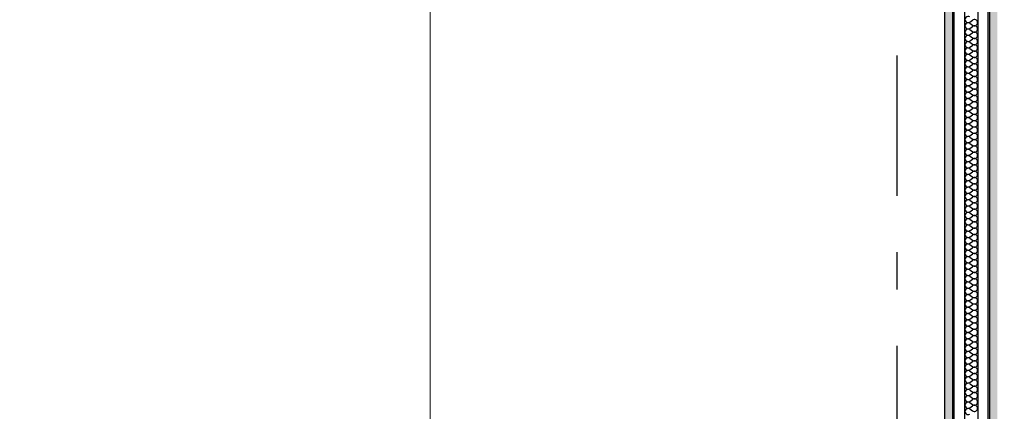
# Model space of a CAD drawing. Header units: millimetres. Extents: x -48147 to 1436659, y -488302 to 18123.
# Drawn here: x 1415682 to 1417518, y -478063 to -477324 of the extents above; entities that cross this region are included whole.
import ezdxf
from ezdxf.enums import TextEntityAlignment as Align

# ---------------------------------------------------------------- set-up
doc = ezdxf.new("R2010")
doc.units = ezdxf.units.MM
doc.header["$MEASUREMENT"] = 0
doc.linetypes.add('Double Dashed', pattern=[546.805537, 264.583325, -105.833328, 70.555556, -105.833328])
doc.linetypes.add('Wipeout_Contour', pattern=[1000, 0, -1000])
for name, color, linetype in [('New_A-15-MG_Structural_Grid_Phase_2', 7, 'Continuous'), ('New_A-25-M_Wall_Int', 7, 'Continuous'), ('New_A-95-D_1_20', 7, 'Continuous')]:
    doc.layers.add(name, color=color, linetype=linetype)
doc.layers.add('New_A-15-MG_Structural_Grid_Phase_2_Pen_No__222', color=7, linetype='Continuous', lineweight=13, true_color=0x65af33)
doc.layers.add('New_A-25-M_Wall_Int_Pen_No__107', color=7, linetype='Continuous', lineweight=15, true_color=0xa6a6a6)
for name, color, linetype, lineweight in [('New_A-25-M_Wall_Int_Pen_No__1', 7, 'Continuous', 13), ('New_A-25-M_Wall_Int_Pen_No__87', 8, 'Continuous', 20), ('New_A-95-D_1_20_Pen_No__1', 7, 'Continuous', 13)]:
    doc.layers.add(name, color=color, linetype=linetype, lineweight=lineweight)
doc.styles.add('GENERATED_STYLE_1', font='')
doc.styles.add('GENERATED_STYLE_2', font='')
doc.styles.get('GENERATED_STYLE_1').set_extended_font_data('Arial')
doc.styles.get('GENERATED_STYLE_2').set_extended_font_data('Swis721 BT')
doc.dimstyles.new('GENERATED_STYLE__4', dxfattribs={"dimtxt": 125, "dimasz": 47.5, "dimexe": 0.18, "dimexo": 50, "dimgap": 0.09, "dimtad": 1, "dimdec": 0, "dimzin": 0, "dimdsep": 46, "dimtxsty": 'GENERATED_STYLE_1', "dimblk": 'ARROWHEAD_2', "dimblk1": 'ARROWHEAD_2', "dimblk2": 'ARROWHEAD_2', "dimcen": 0.09, "dimclrd": 7, "dimclre": 7, "dimclrt": 7, "dimadec": 0, "dimazin": 0, "dimtfac": 1, "dimtdec": 4, "dimtmove": 0, "dimatfit": 3, "dimfxl": 1, "dimtolj": 1, "dimtzin": 0, "dimarcsym": 0})

# ---------------------------------------------------------------- blocks, each defined once
blk = doc.blocks.new('Section Elem_185_2', base_point=(1424163.9, -483032.8))
at = {"color": 254, "linetype": 'Wipeout_Contour', "lineweight": 0, "ltscale": 5979109.054157071}
blk.add_wipeout([(1416470.4, -478982.8), (1416470.4, -475982.8), (1416455.4, -475982.8), (1416455.4, -478982.8)], dxfattribs=at).dxf.layer = 'New_A-25-M_Wall_Int'
at = {"layer": 'New_A-25-M_Wall_Int_Pen_No__87', "linetype": 'Continuous'}
blk.add_line((1416455.4, -475982.8), (1416455.4, -478982.8), dxfattribs=at)
blk = doc.blocks.new('Section Elem_186_2', base_point=(1424163.9, -483032.8))
at = {"color": 254, "linetype": 'Wipeout_Contour', "lineweight": 0, "ltscale": 11959663.27730165}
blk.add_wipeout([(1416470.4, -475982.8), (1416470.4, -478982.8), (1417425.4, -478982.8), (1417425.4, -475689.4), (1416470.4, -475689.4), (1416470.4, -475957.8), (1417366.1, -475957.8), (1417366.1, -475982.8)], dxfattribs=at).dxf.layer = 'New_A-25-M_Wall_Int'
blk = doc.blocks.new('*X212', base_point=(1424163.9, -483032.8))
at = {"layer": 'New_A-25-M_Wall_Int_Pen_No__107', "linetype": 'Continuous'}
for p, q in [((1417473.5, -477329.2), (1417478.3, -477325.7)), ((1417473.5, -477331.6), (1417478.3, -477335.2)), ((1417473.5, -477341.1), (1417478.3, -477337.6)), ((1417473.5, -477343.5), (1417478.3, -477347.1)), ((1417473.5, -477353), (1417478.3, -477349.5)), ((1417473.5, -477355.4), (1417478.3, -477359)), ((1417473.5, -477364.9), (1417478.3, -477361.4)), ((1417473.5, -477367.3), (1417478.3, -477370.9)), ((1417473.5, -477376.8), (1417478.3, -477373.3)), ((1417473.5, -477379.2), (1417478.3, -477382.8)), ((1417473.5, -477388.7), (1417478.3, -477385.2)), ((1417473.5, -477391.1), (1417478.3, -477394.7)), ((1417473.5, -477400.7), (1417478.3, -477397.1)), ((1417473.5, -477403), (1417478.3, -477406.6)), ((1417473.5, -477412.6), (1417478.3, -477409)), ((1417473.5, -477414.9), (1417478.3, -477418.5)), ((1417473.5, -477424.5), (1417478.3, -477420.9)), ((1417473.5, -477426.8), (1417478.3, -477430.4)), ((1417473.5, -477436.4), (1417478.3, -477432.8)), ((1417473.5, -477438.7), (1417478.3, -477442.3)), ((1417473.5, -477448.3), (1417478.3, -477444.7)), ((1417473.5, -477450.7), (1417478.3, -477454.2)), ((1417473.5, -477460.2), (1417478.3, -477456.6)), ((1417473.5, -477462.6), (1417478.3, -477466.1)), ((1417473.5, -477472.1), (1417478.3, -477468.5)), ((1417473.5, -477474.5), (1417478.3, -477478)), ((1417473.5, -477484), (1417478.3, -477480.4)), ((1417473.5, -477486.4), (1417478.3, -477489.9)), ((1417473.5, -477495.9), (1417478.3, -477492.3)), ((1417473.5, -477498.3), (1417478.3, -477501.8)), ((1417473.5, -477507.8), (1417478.3, -477504.2)), ((1417473.5, -477510.2), (1417478.3, -477513.7)), ((1417473.5, -477519.7), (1417478.3, -477516.1)), ((1417473.5, -477522.1), (1417478.3, -477525.7)), ((1417473.5, -477531.6), (1417478.3, -477528)), ((1417473.5, -477534), (1417478.3, -477537.6)), ((1417473.5, -477543.5), (1417478.3, -477539.9)), ((1417473.5, -477545.9), (1417478.3, -477549.5)), ((1417473.5, -477555.4), (1417478.3, -477551.8)), ((1417473.5, -477557.8), (1417478.3, -477561.4)), ((1417473.5, -477567.3), (1417478.3, -477563.7)), ((1417473.5, -477569.7), (1417478.3, -477573.3)), ((1417473.5, -477579.2), (1417478.3, -477575.7)), ((1417473.5, -477581.6), (1417478.3, -477585.2)), ((1417473.5, -477591.1), (1417478.3, -477587.6)), ((1417473.5, -477593.5), (1417478.3, -477597.1)), ((1417473.5, -477603), (1417478.3, -477599.5)), ((1417473.5, -477605.4), (1417478.3, -477609)), ((1417473.5, -477614.9), (1417478.3, -477611.4)), ((1417473.5, -477617.3), (1417478.3, -477620.9)), ((1417473.5, -477626.8), (1417478.3, -477623.3)), ((1417473.5, -477629.2), (1417478.3, -477632.8)), ((1417473.5, -477638.7), (1417478.3, -477635.2)), ((1417473.5, -477641.1), (1417478.3, -477644.7)), ((1417473.5, -477650.7), (1417478.3, -477647.1)), ((1417473.5, -477653), (1417478.3, -477656.6)), ((1417473.5, -477662.6), (1417478.3, -477659)), ((1417473.5, -477664.9), (1417478.3, -477668.5)), ((1417473.5, -477674.5), (1417478.3, -477670.9)), ((1417473.5, -477676.8), (1417478.3, -477680.4)), ((1417473.5, -477686.4), (1417478.3, -477682.8)), ((1417473.5, -477688.7), (1417478.3, -477692.3)), ((1417473.5, -477698.3), (1417478.3, -477694.7)), ((1417473.5, -477700.7), (1417478.3, -477704.2)), ((1417473.5, -477710.2), (1417478.3, -477706.6)), ((1417473.5, -477712.6), (1417478.3, -477716.1)), ((1417473.5, -477722.1), (1417478.3, -477718.5)), ((1417473.5, -477724.5), (1417478.3, -477728)), ((1417473.5, -477734), (1417478.3, -477730.4)), ((1417473.5, -477736.4), (1417478.3, -477739.9)), ((1417473.5, -477745.9), (1417478.3, -477742.3)), ((1417473.5, -477748.3), (1417478.3, -477751.8)), ((1417473.5, -477757.8), (1417478.3, -477754.2)), ((1417473.5, -477760.2), (1417478.3, -477763.7)), ((1417473.5, -477769.7), (1417478.3, -477766.1)), ((1417473.5, -477772.1), (1417478.3, -477775.7)), ((1417473.5, -477781.6), (1417478.3, -477778)), ((1417473.5, -477784), (1417478.3, -477787.6)), ((1417473.5, -477793.5), (1417478.3, -477789.9)), ((1417473.5, -477795.9), (1417478.3, -477799.5)), ((1417473.5, -477805.4), (1417478.3, -477801.8)), ((1417473.5, -477807.8), (1417478.3, -477811.4)), ((1417473.5, -477817.3), (1417478.3, -477813.7)), ((1417473.5, -477819.7), (1417478.3, -477823.3)), ((1417473.5, -477829.2), (1417478.3, -477825.7)), ((1417473.5, -477831.6), (1417478.3, -477835.2)), ((1417473.5, -477841.1), (1417478.3, -477837.6)), ((1417473.5, -477843.5), (1417478.3, -477847.1)), ((1417473.5, -477853), (1417478.3, -477849.5)), ((1417473.5, -477855.4), (1417478.3, -477859)), ((1417473.5, -477864.9), (1417478.3, -477861.4)), ((1417473.5, -477867.3), (1417478.3, -477870.9)), ((1417473.5, -477876.8), (1417478.3, -477873.3)), ((1417473.5, -477879.2), (1417478.3, -477882.8)), ((1417473.5, -477888.7), (1417478.3, -477885.2)), ((1417473.5, -477891.1), (1417478.3, -477894.7)), ((1417473.5, -477900.7), (1417478.3, -477897.1)), ((1417473.5, -477903), (1417478.3, -477906.6)), ((1417473.5, -477912.6), (1417478.3, -477909)), ((1417473.5, -477914.9), (1417478.3, -477918.5)), ((1417473.5, -477924.5), (1417478.3, -477920.9)), ((1417473.5, -477926.8), (1417478.3, -477930.4)), ((1417473.5, -477936.4), (1417478.3, -477932.8)), ((1417473.5, -477938.7), (1417478.3, -477942.3)), ((1417473.5, -477948.3), (1417478.3, -477944.7)), ((1417473.5, -477950.7), (1417478.3, -477954.2)), ((1417473.5, -477960.2), (1417478.3, -477956.6)), ((1417473.5, -477962.6), (1417478.3, -477966.1)), ((1417473.5, -477972.1), (1417478.3, -477968.5)), ((1417473.5, -477974.5), (1417478.3, -477978)), ((1417473.5, -477984), (1417478.3, -477980.4)), ((1417473.5, -477986.4), (1417478.3, -477989.9)), ((1417473.5, -477995.9), (1417478.3, -477992.3)), ((1417473.5, -477998.3), (1417478.3, -478001.8)), ((1417473.5, -478007.8), (1417478.3, -478004.2)), ((1417473.5, -478010.2), (1417478.3, -478013.7)), ((1417473.5, -478019.7), (1417478.3, -478016.1)), ((1417473.5, -478022.1), (1417478.3, -478025.7)), ((1417473.5, -478031.6), (1417478.3, -478028)), ((1417473.5, -478034), (1417478.3, -478037.6)), ((1417473.5, -478043.5), (1417478.3, -478039.9)), ((1417473.5, -478045.9), (1417478.3, -478049.5)), ((1417473.5, -478055.4), (1417478.3, -478051.8)), ((1417473.5, -478057.8), (1417478.3, -478061.4))]:
    blk.add_line(p, q, dxfattribs=at)
for centre, start, end in [((1417470, -477324.5), 53.1301, 306.8699), ((1417470, -477336.4), 53.1301, 306.8699), ((1417481.9, -477330.4), 0, 126.8699), ((1417481.9, -477330.4), 233.1301, 0), ((1417470, -477348.3), 53.1301, 306.8699), ((1417481.9, -477342.3), 0, 126.8699), ((1417481.9, -477342.3), 233.1301, 0), ((1417481.9, -477354.2), 0, 126.8699), ((1417470, -477360.2), 53.1301, 306.8699), ((1417470, -477372.1), 53.1301, 306.8699), ((1417481.9, -477354.2), 233.1301, 0), ((1417481.9, -477366.1), 0, 126.8699), ((1417481.9, -477366.1), 233.1301, 0), ((1417470, -477384), 53.1301, 306.8699), ((1417481.9, -477378), 0, 126.8699), ((1417481.9, -477378), 233.1301, 0), ((1417481.9, -477389.9), 0, 126.8699), ((1417470, -477395.9), 53.1301, 306.8699), ((1417470, -477407.8), 53.1301, 306.8699), ((1417481.9, -477389.9), 233.1301, 0), ((1417481.9, -477401.8), 0, 126.8699), ((1417481.9, -477401.8), 233.1301, 0), ((1417470, -477419.7), 53.1301, 306.8699), ((1417470, -477431.6), 53.1301, 306.8699), ((1417481.9, -477413.7), 0, 126.8699), ((1417481.9, -477413.7), 233.1301, 0), ((1417481.9, -477425.7), 0, 126.8699), ((1417481.9, -477425.7), 233.1301, 0), ((1417470, -477443.5), 53.1301, 306.8699), ((1417481.9, -477437.6), 0, 126.8699), ((1417481.9, -477437.6), 233.1301, 0), ((1417481.9, -477449.5), 0, 126.8699), ((1417470, -477455.4), 53.1301, 306.8699), ((1417470, -477467.3), 53.1301, 306.8699), ((1417481.9, -477449.5), 233.1301, 0), ((1417481.9, -477461.4), 0, 126.8699), ((1417481.9, -477461.4), 233.1301, 0), ((1417470, -477479.2), 53.1301, 306.8699), ((1417481.9, -477473.3), 0, 126.8699), ((1417481.9, -477473.3), 233.1301, 0), ((1417481.9, -477485.2), 0, 126.8699), ((1417470, -477491.1), 53.1301, 306.8699), ((1417470, -477503), 53.1301, 306.8699), ((1417481.9, -477485.2), 233.1301, 0), ((1417481.9, -477497.1), 0, 126.8699), ((1417481.9, -477497.1), 233.1301, 0), ((1417470, -477514.9), 53.1301, 306.8699), ((1417481.9, -477509), 0, 126.8699), ((1417481.9, -477509), 233.1301, 0), ((1417481.9, -477520.9), 0, 126.8699), ((1417470, -477526.8), 53.1301, 306.8699), ((1417470, -477538.7), 53.1301, 306.8699), ((1417481.9, -477520.9), 233.1301, 0), ((1417481.9, -477532.8), 0, 126.8699), ((1417481.9, -477532.8), 233.1301, 0), ((1417470, -477550.7), 53.1301, 306.8699), ((1417481.9, -477544.7), 0, 126.8699), ((1417481.9, -477544.7), 233.1301, 0), ((1417481.9, -477556.6), 0, 126.8699), ((1417470, -477562.6), 53.1301, 306.8699), ((1417470, -477574.5), 53.1301, 306.8699), ((1417481.9, -477556.6), 233.1301, 0), ((1417481.9, -477568.5), 0, 126.8699), ((1417481.9, -477568.5), 233.1301, 0), ((1417470, -477586.4), 53.1301, 306.8699), ((1417481.9, -477580.4), 0, 126.8699), ((1417481.9, -477580.4), 233.1301, 0), ((1417481.9, -477592.3), 0, 126.8699), ((1417470, -477598.3), 53.1301, 306.8699), ((1417470, -477610.2), 53.1301, 306.8699), ((1417481.9, -477592.3), 233.1301, 0), ((1417481.9, -477604.2), 0, 126.8699), ((1417481.9, -477604.2), 233.1301, 0), ((1417470, -477622.1), 53.1301, 306.8699), ((1417481.9, -477616.1), 0, 126.8699), ((1417481.9, -477616.1), 233.1301, 0), ((1417481.9, -477628), 0, 126.8699), ((1417470, -477634), 53.1301, 306.8699), ((1417470, -477645.9), 53.1301, 306.8699), ((1417481.9, -477628), 233.1301, 0), ((1417481.9, -477639.9), 0, 126.8699), ((1417481.9, -477639.9), 233.1301, 0), ((1417481.9, -477651.8), 0, 126.8699), ((1417470, -477657.8), 53.1301, 306.8699), ((1417470, -477669.7), 53.1301, 306.8699), ((1417481.9, -477651.8), 233.1301, 0), ((1417481.9, -477663.7), 0, 126.8699), ((1417481.9, -477663.7), 233.1301, 0), ((1417470, -477681.6), 53.1301, 306.8699), ((1417481.9, -477675.7), 0, 126.8699), ((1417481.9, -477675.7), 233.1301, 0), ((1417481.9, -477687.6), 0, 126.8699), ((1417470, -477693.5), 53.1301, 306.8699), ((1417470, -477705.4), 53.1301, 306.8699), ((1417481.9, -477687.6), 233.1301, 0), ((1417481.9, -477699.5), 0, 126.8699), ((1417481.9, -477699.5), 233.1301, 0), ((1417470, -477717.3), 53.1301, 306.8699), ((1417481.9, -477711.4), 0, 126.8699), ((1417481.9, -477711.4), 233.1301, 0), ((1417481.9, -477723.3), 0, 126.8699), ((1417470, -477729.2), 53.1301, 306.8699), ((1417470, -477741.1), 53.1301, 306.8699), ((1417481.9, -477723.3), 233.1301, 0), ((1417481.9, -477735.2), 0, 126.8699), ((1417481.9, -477735.2), 233.1301, 0), ((1417470, -477753), 53.1301, 306.8699), ((1417481.9, -477747.1), 0, 126.8699), ((1417481.9, -477747.1), 233.1301, 0), ((1417481.9, -477759), 0, 126.8699), ((1417470, -477764.9), 53.1301, 306.8699), ((1417470, -477776.8), 53.1301, 306.8699), ((1417481.9, -477759), 233.1301, 0), ((1417481.9, -477770.9), 0, 126.8699), ((1417481.9, -477770.9), 233.1301, 0), ((1417470, -477788.7), 53.1301, 306.8699), ((1417481.9, -477782.8), 0, 126.8699), ((1417481.9, -477782.8), 233.1301, 0), ((1417481.9, -477794.7), 0, 126.8699), ((1417470, -477800.7), 53.1301, 306.8699), ((1417470, -477812.6), 53.1301, 306.8699), ((1417481.9, -477794.7), 233.1301, 0), ((1417481.9, -477806.6), 0, 126.8699), ((1417481.9, -477806.6), 233.1301, 0), ((1417470, -477824.5), 53.1301, 306.8699), ((1417481.9, -477818.5), 0, 126.8699), ((1417481.9, -477818.5), 233.1301, 0), ((1417481.9, -477830.4), 0, 126.8699), ((1417470, -477836.4), 53.1301, 306.8699), ((1417470, -477848.3), 53.1301, 306.8699), ((1417481.9, -477830.4), 233.1301, 0), ((1417481.9, -477842.3), 0, 126.8699), ((1417481.9, -477842.3), 233.1301, 0), ((1417481.9, -477854.2), 0, 126.8699), ((1417470, -477860.2), 53.1301, 306.8699), ((1417470, -477872.1), 53.1301, 306.8699), ((1417481.9, -477854.2), 233.1301, 0), ((1417481.9, -477866.1), 0, 126.8699), ((1417481.9, -477866.1), 233.1301, 0), ((1417470, -477884), 53.1301, 306.8699), ((1417481.9, -477878), 0, 126.8699), ((1417481.9, -477878), 233.1301, 0), ((1417481.9, -477889.9), 0, 126.8699), ((1417470, -477895.9), 53.1301, 306.8699), ((1417470, -477907.8), 53.1301, 306.8699), ((1417481.9, -477889.9), 233.1301, 0), ((1417481.9, -477901.8), 0, 126.8699), ((1417481.9, -477901.8), 233.1301, 0), ((1417470, -477919.7), 53.1301, 306.8699), ((1417481.9, -477913.7), 0, 126.8699), ((1417481.9, -477913.7), 233.1301, 0), ((1417481.9, -477925.7), 0, 126.8699), ((1417470, -477931.6), 53.1301, 306.8699), ((1417470, -477943.5), 53.1301, 306.8699), ((1417481.9, -477925.7), 233.1301, 0), ((1417481.9, -477937.6), 0, 126.8699), ((1417481.9, -477937.6), 233.1301, 0), ((1417470, -477955.4), 53.1301, 306.8699), ((1417481.9, -477949.5), 0, 126.8699), ((1417481.9, -477949.5), 233.1301, 0), ((1417481.9, -477961.4), 0, 126.8699), ((1417470, -477967.3), 53.1301, 306.8699), ((1417470, -477979.2), 53.1301, 306.8699), ((1417481.9, -477961.4), 233.1301, 0), ((1417481.9, -477973.3), 0, 126.8699), ((1417481.9, -477973.3), 233.1301, 0), ((1417470, -477991.1), 53.1301, 306.8699), ((1417481.9, -477985.2), 0, 126.8699), ((1417481.9, -477985.2), 233.1301, 0), ((1417481.9, -477997.1), 0, 126.8699), ((1417470, -478003), 53.1301, 306.8699), ((1417470, -478014.9), 53.1301, 306.8699), ((1417481.9, -477997.1), 233.1301, 0), ((1417481.9, -478009), 0, 126.8699), ((1417481.9, -478009), 233.1301, 0), ((1417470, -478026.8), 53.1301, 306.8699), ((1417481.9, -478020.9), 0, 126.8699), ((1417481.9, -478020.9), 233.1301, 0), ((1417481.9, -478032.8), 0, 126.8699), ((1417470, -478038.7), 53.1301, 306.8699), ((1417470, -478050.7), 53.1301, 306.8699), ((1417481.9, -478032.8), 233.1301, 0), ((1417481.9, -478044.7), 0, 126.8699), ((1417481.9, -478044.7), 233.1301, 0), ((1417470, -478062.6), 53.1301, 306.8699), ((1417481.9, -478056.6), 0, 126.8699), ((1417481.9, -478056.6), 233.1301, 0)]:
    blk.add_arc(centre, 5.95, start, end, dxfattribs=at)
blk = doc.blocks.new('Section Elem_187_2', base_point=(1424163.9, -483032.8))
at = {"layer": 'New_A-25-M_Wall_Int_Pen_No__107', "linetype": 'Continuous'}
blk.add_hatch(color=256, dxfattribs=at).paths.add_polyline_path([(1417425.4, -475382.8), (1417425.4, -479282.8), (1417440.4, -479282.8), (1417440.4, -475382.8)])
at = {"layer": 'New_A-25-M_Wall_Int_Pen_No__107', "linetype": 'Continuous', "lineweight": 0, "true_color": 0x535353}
blk.add_hatch(color=251, dxfattribs=at).paths.add_polyline_path([(1417440.4, -479282.8), (1417443.4, -479282.8), (1417443.4, -475382.8), (1417440.4, -475382.8)])
at = {"layer": 'New_A-25-M_Wall_Int_Pen_No__1', "linetype": 'Continuous'}
blk.add_line((1417425.4, -475382.8), (1417425.4, -478982.8), dxfattribs=at)
at = {"color": 254, "linetype": 'Wipeout_Contour', "lineweight": 0, "ltscale": 5982673.962586793}
blk.add_wipeout([(1417443.4, -479282.8), (1417463.4, -479282.8), (1417463.4, -475382.8), (1417443.4, -475382.8)], dxfattribs=at).dxf.layer = 'New_A-25-M_Wall_Int'
at = {"layer": 'New_A-25-M_Wall_Int_Pen_No__1', "linetype": 'Continuous'}
for p, q in [((1417440.4, -475382.8), (1417440.4, -479282.8)), ((1417443.4, -475382.8), (1417443.4, -479282.8))]:
    blk.add_line(p, q, dxfattribs=at)
at = {"color": 254, "linetype": 'Wipeout_Contour', "lineweight": 0, "ltscale": 5982759.256184563}
blk.add_wipeout([(1417463.4, -479282.8), (1417488.4, -479282.8), (1417488.4, -475382.8), (1417463.4, -475382.8)], dxfattribs=at).dxf.layer = 'New_A-25-M_Wall_Int'
at = {"layer": 'New_A-25-M_Wall_Int_Pen_No__1', "linetype": 'Continuous'}
blk.add_line((1417463.4, -475382.8), (1417463.4, -479282.8), dxfattribs=at)
at = {"layer": 'New_A-25-M_Wall_Int'}
blk.add_blockref('*X212', (1424163.9, -483032.8), dxfattribs=at)
at = {"color": 254, "linetype": 'Wipeout_Contour', "lineweight": 0, "ltscale": 5982842.654483701}
blk.add_wipeout([(1417488.4, -479282.8), (1417507.4, -479282.8), (1417507.4, -475382.8), (1417488.4, -475382.8)], dxfattribs=at).dxf.layer = 'New_A-25-M_Wall_Int'
at = {"layer": 'New_A-25-M_Wall_Int_Pen_No__107', "linetype": 'Continuous', "lineweight": 0, "true_color": 0x535353}
blk.add_hatch(color=251, dxfattribs=at).paths.add_polyline_path([(1417507.4, -479282.8), (1417510.4, -479282.8), (1417510.4, -476407.8), (1417510.4, -476382.8), (1417510.4, -475382.8), (1417507.4, -475382.8)])
at = {"layer": 'New_A-25-M_Wall_Int_Pen_No__107', "linetype": 'Continuous'}
blk.add_hatch(color=256, dxfattribs=at).paths.add_polyline_path([(1417510.4, -479282.8), (1417525.4, -479282.8), (1417525.4, -476407.8), (1417510.4, -476407.8)])
at = {"layer": 'New_A-25-M_Wall_Int_Pen_No__1', "linetype": 'Continuous'}
for p, q in [((1417488.4, -475382.8), (1417488.4, -479282.8)), ((1417507.4, -475382.8), (1417507.4, -479282.8)), ((1417510.4, -476407.8), (1417510.4, -479282.8))]:
    blk.add_line(p, q, dxfattribs=at)
blk = doc.blocks.new('Section Elem_330_2', base_point=(1424163.9, -483032.8))
at = {"color": 254, "linetype": 'Wipeout_Contour', "lineweight": 0, "ltscale": 5977598.28063122}
blk.add_wipeout([(1416056.8, -478982.8), (1416071.8, -478982.8), (1416071.8, -475982.8), (1416056.8, -475982.8)], dxfattribs=at).dxf.layer = 'New_A-25-M_Wall_Int'
blk = doc.blocks.new('Section Elem_331_2', base_point=(1424163.9, -483032.8))
at = {"color": 254, "linetype": 'Wipeout_Contour', "lineweight": 0, "ltscale": 5978353.667262029}
blk.add_wipeout([(1416071.8, -478982.8), (1416455.4, -478982.8), (1416455.4, -475982.8), (1416071.8, -475982.8)], dxfattribs=at).dxf.layer = 'New_A-25-M_Wall_Int'
blk = doc.blocks.new('Section Elem_337_2', base_point=(1424163.9, -483032.8))
at = {"color": 254, "linetype": 'Wipeout_Contour', "lineweight": 0, "ltscale": 5972083.533956801}
blk.add_wipeout([(1413161.6, -478982.8), (1416056.8, -478982.8), (1416056.8, -475982.8), (1413161.6, -475982.8)], dxfattribs=at).dxf.layer = 'New_A-25-M_Wall_Int'
blk = doc.blocks.new('Standard grid marker[2]_2', base_point=(1417335.4, -461628.2))
at = {"layer": 'New_A-15-MG_Structural_Grid_Phase_2_Pen_No__222', "linetype": 'Double Dashed'}
blk.add_line((1417335.4, -462628.2), (1417335.4, -486032.8), dxfattribs=at)
at = {"layer": 'New_A-15-MG_Structural_Grid_Phase_2_Pen_No__222', "style": 'GENERATED_STYLE_2'}
for tag, p in [('AC_MarkerText_1_0', (1417335.4, -461359.7)), ('AC_MarkerText_1_1', (1417335.4, -487264.4))]:
    blk.add_attdef(tag, text='', height=175, rotation=360, dxfattribs=at).set_placement(p, align=Align.MIDDLE_CENTER)
blk = doc.blocks.new('*D507', base_point=(1424163.9, -483032.8))
at = {"layer": 'New_A-95-D_1_20_Pen_No__1', "linetype": 'Continuous'}
for p, q in [((1408007.9, -475982.8), (1408007.9, -475952.2)), ((1408039.2, -476000.8), (1407976.7, -475964.8)), ((1408388.3, -475982.8), (1407961, -475982.8)), ((1408007.9, -478982.8), (1408007.9, -475982.8)), ((1407976.7, -478964.8), (1408039.2, -479000.8)), ((1408054.8, -478982.8), (1407961, -478982.8)), ((1408007.9, -479013.4), (1408007.9, -478982.8))]:
    blk.add_line(p, q, dxfattribs=at)
at = {"layer": 'New_A-95-D_1_20_Pen_No__1', "insert": (1407982.9, -477697.3), "char_height": 125, "attachment_point": 7, "rotation": 90, "style": 'GENERATED_STYLE_1'}
blk.add_mtext('\\A1;{\\fArial|b0|i0|c0|p34;3,000}', dxfattribs=at)
blk = doc.blocks.new('ARROWHEAD_2')
at = {"color": 0, "linetype": 'Continuous', "lineweight": 0}
for p, q in [((-0.378, -0.655), (0.378, 0.655)), ((0, 0), (-1, 0))]:
    blk.add_line(p, q, dxfattribs=at)
blk = doc.blocks.new('*D525', base_point=(1424163.9, -483032.8))
at = {"layer": 'New_A-95-D_1_20_Pen_No__1', "linetype": 'Continuous'}
for p, q in [((1405506.9, -475400.8), (1405444.4, -475364.8)), ((1405475.7, -475382.8), (1405475.7, -475352.2)), ((1405522.5, -475382.8), (1403470.8, -475382.8)), ((1405475.7, -478982.8), (1405475.7, -475382.8)), ((1405444.4, -478964.8), (1405506.9, -479000.8)), ((1405522.5, -478982.8), (1405428.8, -478982.8)), ((1405475.7, -479013.4), (1405475.7, -478982.8))]:
    blk.add_line(p, q, dxfattribs=at)
at = {"layer": 'New_A-95-D_1_20_Pen_No__1', "insert": (1405450.7, -477397.3), "char_height": 125, "attachment_point": 7, "rotation": 90, "style": 'GENERATED_STYLE_1'}
blk.add_mtext('\\A1;{\\fArial|b0|i0|c0|p34;3,600}', dxfattribs=at)

msp = doc.modelspace()

# ---------------------------------------------------------------- block references
at = {"layer": 'New_A-25-M_Wall_Int'}
for name in ['Section Elem_330_2', 'Section Elem_185_2']:
    msp.add_blockref(name, (1424163.9, -483032.8), dxfattribs=at)

# ---------------------------------------------------------------- next in the draw order: block references
for name in ['Section Elem_337_2', 'Section Elem_331_2', 'Section Elem_186_2']:
    msp.add_blockref(name, (1424163.9, -483032.8), dxfattribs=at)

# ---------------------------------------------------------------- next in the draw order: block references
msp.add_blockref('Section Elem_187_2', (1424163.9, -483032.8), dxfattribs=at)

# ---------------------------------------------------------------- next in the draw order: dimensions: what is measured, and where the dimension line sits
at = {"layer": 'New_A-95-D_1_20', "linetype": 'Continuous'}
for base, p2, picture, middle in [((1405475.7, -475382.8), (1403420.8, -475382.8), '*D525', (1405388.2, -477160.1)), ((1408007.9, -475982.8), (1408438.3, -475982.8), '*D507', (1407920.4, -477460.1))]:
    dim = msp.add_linear_dim(base=base, p1=(1417020.2, -478982.8), p2=p2, angle=90, dimstyle='GENERATED_STYLE__4', dxfattribs=at)
    dim.commit()
    dim.dimension.update_dxf_attribs({"geometry": picture, "text_midpoint": middle, "dimtype": 160, "text_rotation": 90})

# ---------------------------------------------------------------- next in the draw order: block references
at = {"layer": 'New_A-15-MG_Structural_Grid_Phase_2', "color": 8, "linetype": 'Continuous', "lineweight": 15}
msp.add_blockref('Standard grid marker[2]_2', (1417335.4, -461628.2), dxfattribs=at)

doc.saveas('drawing.dxf')
